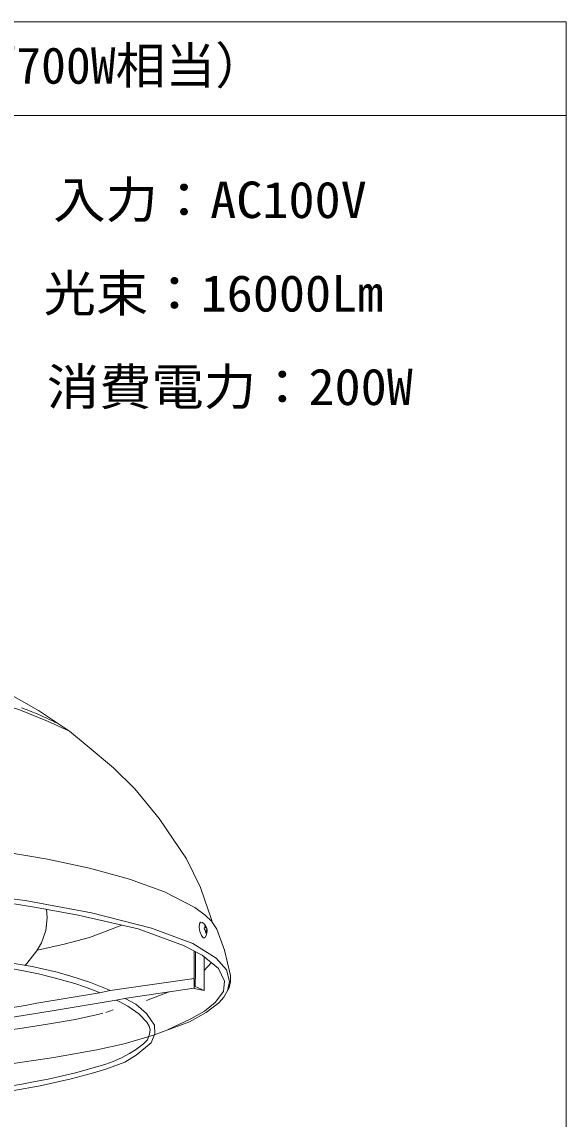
# Model space of a CAD drawing. Units: millimetres, scale not verified. Extents: x -1348 to 1152, y -2025 to -250.
# Drawn here: x 933.8 to 1152.1, y -689.7 to -249.7 of the extents above; entities that cross this region are included whole.
import ezdxf
from ezdxf.enums import TextEntityAlignment as Align

# ---------------------------------------------------------------- set-up
doc = ezdxf.new("R2010")
doc.units = ezdxf.units.MM
doc.header["$LTSCALE"] = 5
doc.layers.add('0-0_絵', color=7, linetype='Continuous', lineweight=20)
doc.layers.add('0-2_枠', color=7, linetype='Continuous', lineweight=20)
doc.layers.add('0-1_文字', color=7, linetype='Continuous')
doc.styles.add('ＭＳ ゴシック', font='')
doc.styles.get('ＭＳ ゴシック').set_extended_font_data('MS Gothic')

msp = doc.modelspace()

# ---------------------------------------------------------------- linework, layer by layer
at = {"layer": '0-0_絵', "lineweight": 18}
for p, q in [((943.813, -609.053), (943.559, -605.557)), ((964.793, -615.481), (973.885, -611.951)), ((934.868, -628.075), (935.698, -627.388)), ((1009.699, -626.999), (1006.856, -630.109)), ((1002.817, -633.378), (969.184, -638.196)), ((1002.818, -633.193), (1002.476, -633.427)), ((975.657, -641.26), (1002.801, -637.188)), ((1017.415, -634.506), (1016.938, -637.112)), ((964.88, -639.057), (939.671, -643.238)), ((945.857, -646.282), (971.558, -642.003)), ((971.589, -641.997), (972.821, -642.579)), ((935.097, -644.194), (910.541, -648.054)), ((967.361, -646.958), (970.346, -645.88)), ((917.566, -650.902), (941.743, -646.978))]:
    msp.add_line(p, q, dxfattribs=at)
at = {"layer": '0-0_絵'}
for p, q in [((943.371, -614.063), (943.813, -609.053)), ((960.855, -616.846), (964.793, -615.481)), ((935.698, -627.388), (939.629, -622.396)), ((1002.865, -622.346), (1002.8, -637.325)), ((1006.856, -638.187), (1006.856, -624.66)), ((964.88, -639.057), (969.184, -638.196)), ((971.558, -642.003), (975.657, -641.26)), ((939.671, -643.238), (935.097, -644.194)), ((945.857, -646.282), (941.743, -646.978))]:
    msp.add_line(p, q, dxfattribs=at)
at = {"layer": '0-0_絵', "lineweight": 18}
for points in [[(952.811, -534.173), (940.336, -525.908), (929.554, -519.745), (921.668, -515.643), (909.941, -510.815), (901.634, -507.513), (894.313, -505.09), (885.273, -502.631), (878.107, -501.059), (872.311, -500.175), (861.815, -498.846), (849.849, -497.096), (839.074, -496.607), (830.747, -496.747), (821.571, -497.456), (803.319, -499.819)], [(1010, -610.532), (1009.884, -610.129), (1005.446, -596.838), (999.825, -585.283), (988.815, -569.21), (979.074, -557.317), (970.537, -548.818), (959.906, -540.069), (952.811, -534.173), (944.027, -530.096), (932.501, -525.486), (919.755, -521.689), (907.009, -518.435), (891.686, -515.452), (877.177, -513.616), (849.632, -511.417), (837.29, -511.422), (814.44, -512.379), (785.772, -515.322), (764.457, -518.752), (741.96, -525.015), (731.104, -530.055), (729.633, -530.676)], [(933.544, -524.844), (934.7, -525.241), (935.851, -525.651), (936.997, -526.076), (938.135, -526.519), (938.791, -526.785), (939.416, -527.047), (940.488, -527.51), (941.555, -527.987), (942.619, -528.472), (943.681, -528.961), (944.745, -529.45), (945.362, -529.731), (945.735, -529.9), (946.377, -530.189), (947.017, -530.482), (947.655, -530.78)], [(1017.415, -634.506), (1017.37, -632.123), (1015.047, -621.995), (1012, -613.618), (1009.801, -610.345), (1007.279, -607.987), (1003.139, -604.829), (991.004, -598.644), (976.944, -593.566), (960.82, -589.061), (944.074, -585.542), (926.623, -582.593), (907.554, -579.827), (887.673, -577.946), (863.261, -576.827), (822.315, -576.756), (794.612, -577.899), (764.955, -580.247), (736.577, -583.33), (712.112, -587.876), (680.224, -599.229), (665.548, -611.94), (664.004, -614.433)], [(736.475, -604.153), (753.315, -601.78), (770.749, -599.821), (790.061, -598.448), (808.066, -597.508), (822.814, -597.172), (847.162, -597.164), (874.649, -597.843), (903.285, -600.075), (922.157, -602.102), (939.586, -604.815), (956.302, -607.97), (980.394, -613.425), (998.592, -620.148), (1006.009, -623.963), (1012.555, -629.35), (1015.027, -634.367), (1014.563, -638.608), (1011.332, -642.967), (1007.051, -646.508), (1001.464, -649.547), (992.162, -653.99)], [(880.727, -596.323), (906.44, -598.439), (935.001, -602.037), (961.723, -607.066), (985.732, -613.169), (1002.334, -619.344), (1011.697, -625.237), (1015.781, -629.887), (1017.01, -634.502), (1016.24, -638.293)], [(939.629, -622.396), (941.56, -618.994), (943.371, -614.063), (943.592, -611.758)], [(1007.99, -613.835), (1007.866, -613.856), (1007.721, -615.22), (1007.597, -615.137), (1007.329, -613.835), (1006.957, -613.773), (1006.895, -613.071), (1007.287, -613.071), (1007.122, -612.141), (1007.096, -611.687)], [(1007.096, -611.687), (1007.37, -612.244), (1007.701, -613.112), (1007.946, -613.267)], [(763.966, -624.95), (767.735, -624.428), (774.523, -623.596), (784.455, -622.558), (793.992, -621.706), (802.164, -621.089), (814.307, -620.456), (825.19, -620.134), (838.797, -619.957), (852.18, -620.15), (864.66, -620.632), (875.338, -621.319), (889.705, -622.358), (904.353, -623.623), (914.814, -624.855), (925.879, -626.494), (937.814, -628.593), (947.834, -630.856), (953.416, -632.383), (961.252, -634.92), (967.94, -637.631), (969.119, -638.209)], [(940.063, -621.939), (950.669, -619.524), (960.855, -616.846)], [(964.963, -639.041), (963.527, -638.447), (958.883, -636.707), (954.932, -635.385), (950.577, -634.082), (946.184, -632.907), (940.353, -631.52), (935.035, -630.388), (930.117, -629.423)], [(1016.938, -637.112), (1014.764, -640.829), (1012.723, -643.137), (1007.662, -647.013), (1000.92, -650.685), (986.544, -656.11)], [(987.1, -655.572), (986.964, -652.107), (983.792, -647.393), (979.457, -643.663), (975.222, -641.338)], [(983.721, -642.164), (992.478, -638.832), (992.742, -638.697)], [(972.821, -642.579), (976.247, -644.502), (980.678, -647.56), (983.918, -650.915), (984.773, -652.422), (985.136, -653.878), (984.971, -655.612), (984.081, -657.953), (982.515, -659.53), (979.314, -661.913), (976.915, -663.481), (973.65, -665.186), (970.346, -666.572), (967.361, -667.65), (960.438, -669.768), (955.24, -671.165), (950.009, -672.436), (944.321, -673.673), (939.012, -674.709), (933.688, -675.674), (924.122, -677.331), (917.337, -678.454), (908.563, -679.755), (906.705, -679.979)], [(923.142, -654.688), (933.792, -653.321), (944.823, -651.47), (955.083, -649.85), (964.185, -647.844), (966.191, -647.227)], [(910.171, -681.293), (916.426, -680.384), (930.487, -678.246), (941.04, -676.361), (953.475, -673.584), (961.512, -671.387), (967.372, -669.688), (974.971, -666.832), (979.578, -664.109), (985.628, -659.208), (987.1, -655.572)], [(986.544, -656.11), (974.826, -659.487), (963.828, -661.928), (946.592, -665.039), (930.216, -667.461), (919.354, -668.574), (916.417, -668.857)]]:
    msp.add_lwpolyline(points, dxfattribs=at)
msp.add_lwpolyline([(1004.928, -611.372), (1004.82, -612.863), (1005.172, -614.545), (1005.741, -616.149), (1006.484, -617.013), (1007.084, -616.989), (1007.783, -615.778), (1008.073, -614.274), (1007.946, -613.267), (1007.832, -612.858), (1007.096, -611.687), (1006.171, -610.921), (1005.419, -610.807)], close=True, dxfattribs=at)
at = {"layer": '0-0_絵'}
msp.add_lwpolyline([(1002.8, -637.325), (1006.856, -638.187), (1003.28, -636.584), (1003.367, -630.684), (1003.367, -622.604)], dxfattribs=at)
at = {"layer": '0-2_枠'}
msp.add_line((-1347.945, -287.212), (1152.055, -287.212), dxfattribs=at)
msp.add_lwpolyline([(-1347.945, -249.712), (-1347.945, -2024.712), (1152.055, -2024.712), (1152.055, -249.712)], close=True, dxfattribs=at)

# ---------------------------------------------------------------- texts
at = {"layer": '0-1_文字', "style": 'ＭＳ ゴシック'}
msp.add_text('高天井用無電極ランプ（水銀灯700W相当）', height=14.66, dxfattribs=at).set_placement((651.513, -278.892), align=Align.BOTTOM_LEFT)
at = {"layer": '0-1_文字', "style": 'ＭＳ ゴシック', "width": 1.05}
for s, p in [('入力：AC100V', (946.291, -332.771)), ('光束：16000Lm', (942.447, -370.271)), ('消費電力：200W', (943.729, -407.771))]:
    msp.add_text(s, height=14.66, dxfattribs=at).set_placement(p, align=Align.BOTTOM_LEFT)

doc.saveas('drawing.dxf')
